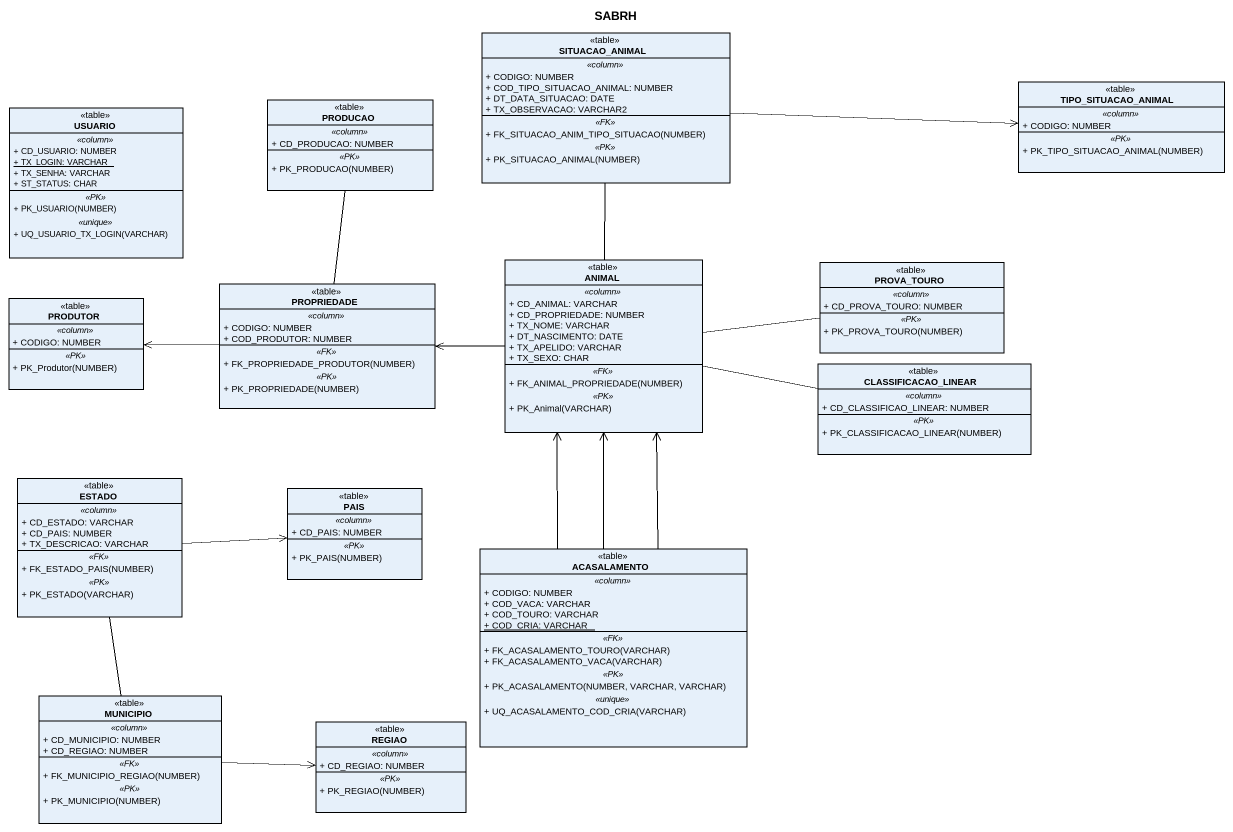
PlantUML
@startuml
title SABRH
hide circle
hide empty members
skinparam classAttributeIconSize 0
class SITUACAO_ANIMAL <<table>> {
  .. <<column>> ..
  + CODIGO: NUMBER
  + COD_TIPO_SITUACAO_ANIMAL: NUMBER
  + DT_DATA_SITUACAO: DATE
  + TX_OBSERVACAO: VARCHAR2
  .. <<FK>> ..
  + FK_SITUACAO_ANIM_TIPO_SITUACAO(NUMBER)
  .. <<PK>> ..
  + PK_SITUACAO_ANIMAL(NUMBER)
}
class USUARIO <<table>> {
  .. <<column>> ..
  + CD_USUARIO: NUMBER
  {static} + TX_LOGIN: VARCHAR
  + TX_SENHA: VARCHAR
  + ST_STATUS: CHAR
  .. <<PK>> ..
  + PK_USUARIO(NUMBER)
  .. <<unique>> ..
  + UQ_USUARIO_TX_LOGIN(VARCHAR)
}
class PRODUCAO <<table>> {
  .. <<column>> ..
  + CD_PRODUCAO: NUMBER
  .. <<PK>> ..
  + PK_PRODUCAO(NUMBER)
}
class TIPO_SITUACAO_ANIMAL <<table>> {
  .. <<column>> ..
  + CODIGO: NUMBER
  .. <<PK>> ..
  + PK_TIPO_SITUACAO_ANIMAL(NUMBER)
}
class ANIMAL <<table>> {
  .. <<column>> ..
  + CD_ANIMAL: VARCHAR
  + CD_PROPRIEDADE: NUMBER
  + TX_NOME: VARCHAR
  + DT_NASCIMENTO: DATE
  + TX_APELIDO: VARCHAR
  + TX_SEXO: CHAR
  .. <<FK>> ..
  + FK_ANIMAL_PROPRIEDADE(NUMBER)
  .. <<PK>> ..
  + PK_Animal(VARCHAR)
}
class PROVA_TOURO <<table>> {
  .. <<column>> ..
  + CD_PROVA_TOURO: NUMBER
  .. <<PK>> ..
  + PK_PROVA_TOURO(NUMBER)
}
class PRODUTOR <<table>> {
  .. <<column>> ..
  + CODIGO: NUMBER
  .. <<PK>> ..
  + PK_Produtor(NUMBER)
}
class PROPRIEDADE <<table>> {
  .. <<column>> ..
  + CODIGO: NUMBER
  + COD_PRODUTOR: NUMBER
  .. <<FK>> ..
  + FK_PROPRIEDADE_PRODUTOR(NUMBER)
  .. <<PK>> ..
  + PK_PROPRIEDADE(NUMBER)
}
class CLASSIFICACAO_LINEAR <<table>> {
  .. <<column>> ..
  + CD_CLASSIFICAO_LINEAR: NUMBER
  .. <<PK>> ..
  + PK_CLASSIFICACAO_LINEAR(NUMBER)
}
class ESTADO <<table>> {
  .. <<column>> ..
  + CD_ESTADO: VARCHAR
  + CD_PAIS: NUMBER
  + TX_DESCRICAO: VARCHAR
  .. <<FK>> ..
  + FK_ESTADO_PAIS(NUMBER)
  .. <<PK>> ..
  + PK_ESTADO(VARCHAR)
}
class PAIS <<table>> {
  .. <<column>> ..
  + CD_PAIS: NUMBER
  .. <<PK>> ..
  + PK_PAIS(NUMBER)
}
class ACASALAMENTO <<table>> {
  .. <<column>> ..
  + CODIGO: NUMBER
  + COD_VACA: VARCHAR
  + COD_TOURO: VARCHAR
  {static} + COD_CRIA: VARCHAR
  .. <<FK>> ..
  + FK_ACASALAMENTO_TOURO(VARCHAR)
  + FK_ACASALAMENTO_VACA(VARCHAR)
  .. <<PK>> ..
  + PK_ACASALAMENTO(NUMBER, VARCHAR, VARCHAR)
  .. <<unique>> ..
  + UQ_ACASALAMENTO_COD_CRIA(VARCHAR)
}
class MUNICIPIO <<table>> {
  .. <<column>> ..
  + CD_MUNICIPIO: NUMBER
  + CD_REGIAO: NUMBER
  .. <<FK>> ..
  + FK_MUNICIPIO_REGIAO(NUMBER)
  .. <<PK>> ..
  + PK_MUNICIPIO(NUMBER)
}
class REGIAO <<table>> {
  .. <<column>> ..
  + CD_REGIAO: NUMBER
  .. <<PK>> ..
  + PK_REGIAO(NUMBER)
}
SITUACAO_ANIMAL -right-> TIPO_SITUACAO_ANIMAL
ANIMAL -up- SITUACAO_ANIMAL
ANIMAL -left-> PROPRIEDADE
ANIMAL -right- CLASSIFICACAO_LINEAR
PROVA_TOURO -left- ANIMAL
PROPRIEDADE -up- PRODUCAO
PROPRIEDADE -left-> PRODUTOR
ESTADO -right-> PAIS
ACASALAMENTO -up-> ANIMAL
ACASALAMENTO -up-> ANIMAL
ACASALAMENTO -up-> ANIMAL
MUNICIPIO -up- ESTADO
MUNICIPIO -right-> REGIAO
@enduml
